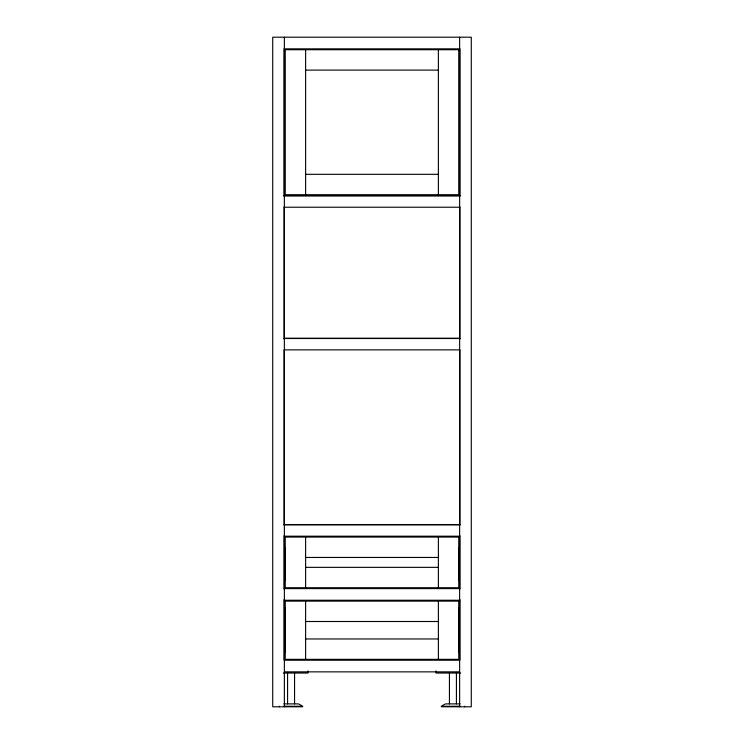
<?xml version="1.0" encoding="UTF-8"?>
<svg xmlns="http://www.w3.org/2000/svg" width="744" height="744" viewBox="0 0 744 744"><rect width="100%" height="100%" fill="white"/><g stroke="black" fill="none" stroke-linecap="round" stroke-linejoin="round"><path stroke-width="1.12" d="M284.366 48.844L459.634 48.844M305.626 70.094L438.374 70.094M305.626 174.319L438.374 174.319M284.366 195.579L459.634 195.579M284.078 195.867L459.922 195.867M284.366 207.223L459.634 207.223M284.366 338.232L459.634 338.232M284.078 338.52L459.922 338.52M284.366 349.875L459.634 349.875M284.366 524.548L459.634 524.548M284.078 524.846L459.922 524.846M284.366 536.201L459.634 536.201M305.626 557.451L438.374 557.451M305.626 567.346L438.374 567.346M284.366 588.597L459.634 588.597M284.366 600.25L459.634 600.25M305.626 621.5L438.374 621.5M305.626 638.966L438.374 638.966M284.366 660.216L459.634 660.216M284.366 671.86L459.634 671.86M283.315 673.032L307.951 673.032L307.951 670.949M460.685 673.032L436.049 673.032L436.049 670.949M283.864 703.889L298.521 703.889L302.715 706.242L283.631 706.242M460.136 703.889L445.479 703.889L441.285 706.242L460.369 706.242M302.715 706.8L272.723 706.8L272.723 37.2L471.278 37.2L471.278 706.8L441.285 706.8M464.582 706.242L464.582 706.8M459.922 48.816L459.922 196.37M459.922 206.823L459.922 339.273M459.922 349.736L459.922 525.171M459.922 535.624L459.922 589.071M459.922 599.524L459.922 659.937M459.634 37.2L459.634 706.8M459.048 547.556L459.048 580.45M459.048 607.523L459.048 652.07M456.425 673.032L456.425 703.889M449.441 673.032L449.441 703.889M438.374 49.718L438.374 194.705M438.374 537.075L438.374 587.732M438.374 601.124L438.374 659.342M305.626 49.718L305.626 194.705M305.626 537.075L305.626 587.732M305.626 601.124L305.626 659.342M294.559 673.032L294.559 703.889M287.575 673.032L287.575 703.889M284.952 547.556L284.952 580.45M284.952 607.523L284.952 652.07M284.366 37.2L284.366 706.8M284.078 48.816L284.078 196.37M284.078 206.823L284.078 339.273M284.078 349.736L284.078 525.171M284.078 535.624L284.078 589.071M284.078 599.524L284.078 659.937M279.418 706.242L279.418 706.8M458.76 49.718L285.24 49.718L285.24 194.705L458.76 194.705L458.76 49.718M458.76 537.075L285.24 537.075L285.24 587.732L458.76 587.732L458.76 537.075M458.76 601.124L285.24 601.124L285.24 659.342L458.76 659.342L458.76 601.124"/></g></svg>
